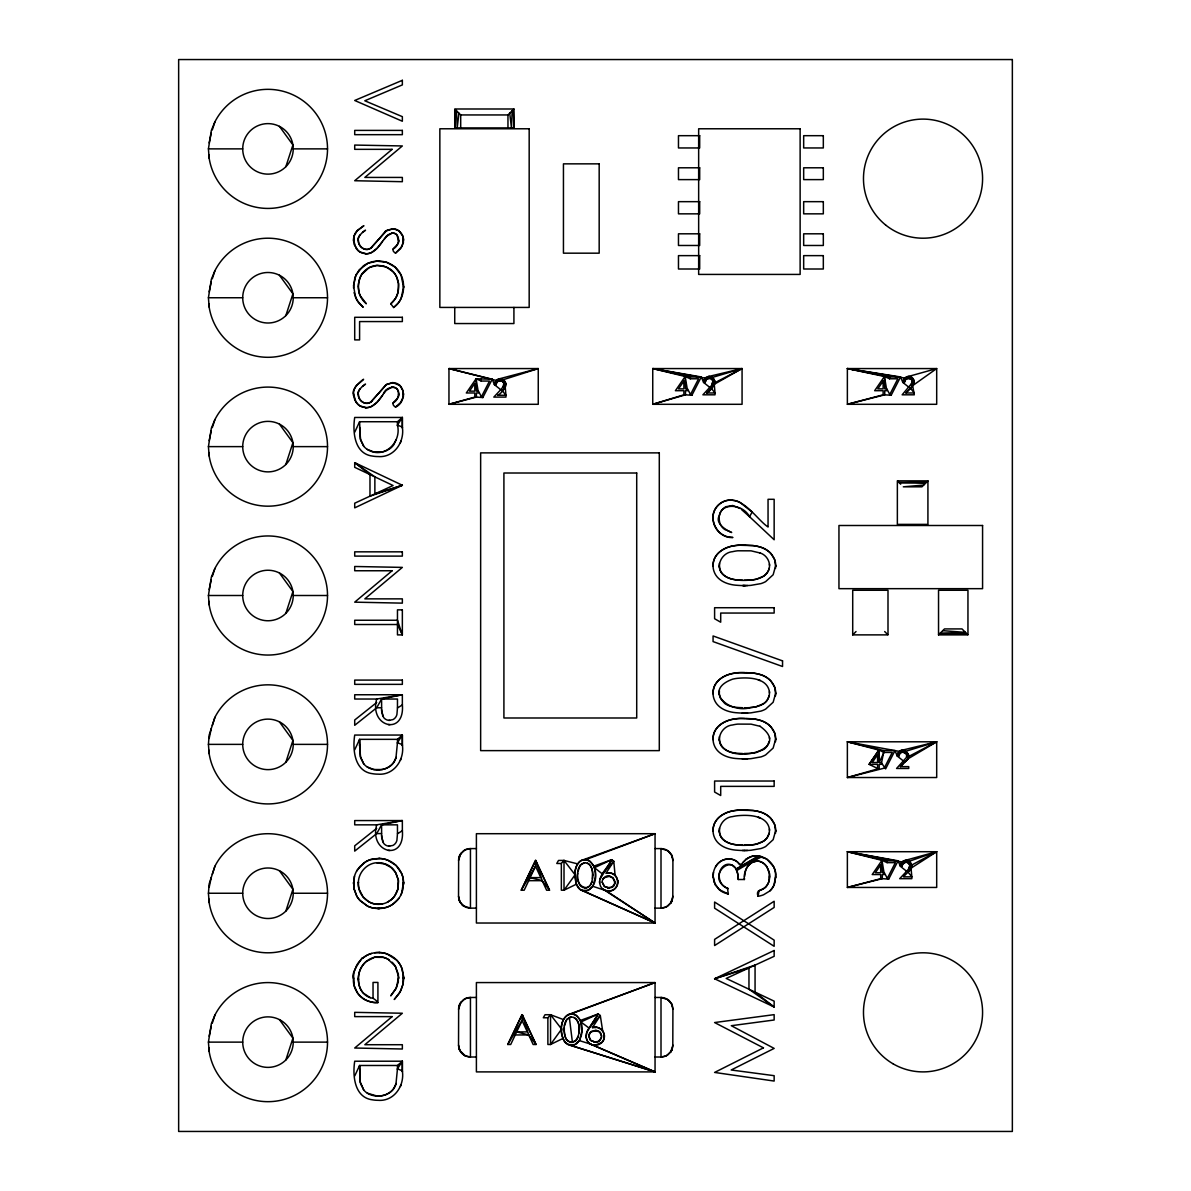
<?xml version="1.0" encoding="UTF-8"?>
<svg xmlns="http://www.w3.org/2000/svg" width="1191" height="1191" viewBox="0 0 1191 1191"><rect width="100%" height="100%" fill="white"/><g stroke="black" fill="none" stroke-linecap="round" stroke-linejoin="round"><path stroke-width="1.5" d="M402.35 417.46L402.35 427.911L402.35 417.46L354.71 417.46C352.491 431.857 354.293 454.069 372.798 456.123A30.966 30.966 0 0 0 377.934 456.555C394.087 457.969 404.761 441.965 402.35 427.078L397.466 425.083L397.466 421.733L402.35 417.46L397.466 425.083C401.829 442.412 383.949 459.681 367.572 449.588A15.796 15.796 0 0 1 363.612 446.104L360.59 440.045L359.593 427.212M402.35 735.055L402.35 745.521L402.35 735.055L354.71 735.055C352.491 749.467 354.293 771.664 372.798 773.733A30.966 30.966 0 0 0 377.934 774.15C394.087 775.579 404.761 759.56 402.35 744.688L397.466 742.693L397.466 739.343L402.35 735.055L397.466 742.693L395.963 757.804M402.35 1061.211L402.35 1071.662L402.35 1061.211L354.71 1061.211C352.491 1075.607 354.293 1097.819 372.798 1099.874A30.966 30.966 0 0 0 377.934 1100.305C394.087 1101.72 404.761 1085.716 402.35 1070.828L397.466 1068.833L397.466 1065.483L402.35 1061.211L397.466 1068.833L395.963 1083.959M403.555 979.225L403.555 976.903L403.57 978.481A29.715 29.715 0 0 1 402.945 984.228L401.203 989.632A28.271 28.271 0 0 1 398.672 994.157L394.221 999.517L400.072 991.909L402.796 984.927L403.496 975.861L401.561 967.583A25.294 25.294 0 0 0 399.193 963.221C393.938 955.376 383.949 951.311 374.674 952.77M561.616 1030.572L561.616 1028.667M575.089 876.293L575.089 874.388L576.28 884.243L580.062 889.439L655.05 923.025L655.05 833.7L476.4 833.7L476.4 923.025L655.05 923.025L605.891 890.615L592.939 886.357L588.116 890.436L581.55 890.273A8.933 8.933 0 0 1 577.68 886.982C573.928 879.092 573.094 866.81 580.627 860.87A8.501 8.501 0 0 1 585.034 859.679C599.415 861.287 599.341 889.885 584.692 890.972M742.038 863.535L746.176 859.187L751.223 856.612A17.508 17.508 0 0 1 757.089 855.867L766.647 858.905L773.48 866.542A20.932 20.932 0 0 1 775.579 874.313L775.147 881.504A18.103 18.103 0 0 1 773.167 886.7A17.791 17.791 0 0 1 769.714 891.032L763.55 894.783A29.031 29.031 0 0 1 758.116 896.302C754.796 888.62 764.637 890.719 766.915 885.538A13.429 13.429 0 0 0 769.044 880.908L769.416 873.688L766.885 866.72A14.396 14.396 0 0 0 763.059 862.969C752.295 856.255 742.827 869.356 744.375 879.509L738.271 879.509C737.676 846.578 702.169 877.484 728.341 888.665C718.471 886.03 715.91 871.723 723.979 865.708A7.637 7.637 0 0 1 732.167 865.172L735.041 867.792M354.055 292.658L356.958 300.281L363.195 307.293L358.58 302.693L355.633 297.661L353.504 285.646L355.975 274.749L363.166 266.069A23.835 23.835 0 0 1 369.061 262.809C380.45 258.283 394.787 262.749 400.489 273.87A24.192 24.192 0 0 1 403.005 280.838C405.014 290.53 401.918 301.651 393.611 307.516L390.752 303.779L395.218 298.837A21.378 21.378 0 0 0 398.047 292.152L398.509 283.622L396.469 276.684A21.274 21.274 0 0 0 393.477 272.099L386.375 266.903L376.907 265.429L369.27 267.513L361.885 274.258A20.5 20.5 0 0 0 359.325 279.781A24.505 24.505 0 0 0 358.372 286.763C358.119 285.125 359.637 274.868 363.776 271.831A20.128 20.128 0 0 1 368.421 267.99L371.964 266.382A20.173 20.173 0 0 1 377.949 265.399L383.562 265.98L390.097 269.002A18.818 18.818 0 0 1 393.908 272.62C401.575 281.597 399.551 297.199 390.752 303.779M353.519 977.766C351.851 991.567 364.282 1003.671 377.919 1002.584L377.919 982.426L373.036 982.426L373.036 998.296C385.393 1006.008 365.503 1001.601 362.272 997.954A21.215 21.215 0 0 1 357.523 993.1L354.263 985.835L353.593 976.188A29.313 29.313 0 0 1 354.456 971.007L356.496 965.722A23.835 23.835 0 0 1 359.667 961.107C369.567 949.644 349.291 971.886 353.489 978.57M397.466 425.902L397.466 425.083M397.466 743.512L397.466 742.693M397.466 1069.652L397.466 1068.833M388.832 720.361L392.896 719.632A7.682 7.682 0 0 0 396.916 714.451L397.466 707.96L402.35 704.923L402.35 694.755L354.71 694.755L354.71 699.028L376.698 699.028L402.35 694.755L381.582 699.028L376.698 707.782L354.71 725.289L354.71 720.004L376.698 702.496M388.832 846.176L392.896 845.446A7.682 7.682 0 0 0 396.916 840.265L397.466 833.774L402.35 830.737L402.35 820.569L354.71 820.569L354.71 824.842L376.698 824.842L402.35 820.569L381.582 824.842L376.698 833.611L354.71 851.103L354.71 845.818L376.698 828.311M713.126 516.581C712.471 523.608 716.014 530.739 722.044 534.402A19.86 19.86 0 0 0 727.329 536.694L732.927 537.483C717.414 538.928 705.95 516.924 718.024 505.356A18.952 18.952 0 0 1 722.193 502.215C741.398 492.717 755.392 518.353 768.046 527.018L768.046 499.297L774.15 499.297L774.15 539.761L749.511 516.671C742.008 501.962 714.704 502.111 719.766 522.641A12.848 12.848 0 0 0 722.133 527.107A12.52 12.52 0 0 0 724.783 529.504C745.67 537.766 711.548 527.628 719.468 515.405A12.357 12.357 0 0 1 722.118 509.867A13.041 13.041 0 0 1 725.87 506.726L732.703 505.49L740.162 508.512M402.35 704.521C405.163 736.366 368.838 727.239 376.698 699.028M402.35 830.335C405.163 862.18 368.838 853.069 376.698 824.842M392.047 962.179A20.277 20.277 0 0 1 395.263 966.139L398.36 974.208L398.3 981.935L395.844 988.917L390.752 995.855L396.395 987.756L398.657 976.933L395.442 966.437L387.998 959.217A19.637 19.637 0 0 0 383.487 957.385L374.51 957.266L366.113 961.569A20.366 20.366 0 0 0 362.406 965.737C354.456 976.471 358.253 996.257 373.036 998.296M389.621 720.406A7.533 7.533 0 0 1 383.562 717.414L381.641 711.176L381.582 699.028L397.466 699.028L397.466 707.96M389.621 846.22A7.533 7.533 0 0 1 383.562 843.228L381.641 836.99L381.582 824.842L397.466 824.842L397.466 833.774M398.791 898.386C394.013 905.041 385.869 908.956 377.696 908.495L386.003 907.497A23.448 23.448 0 0 0 392.524 904.431L398.032 899.369A24.043 24.043 0 0 0 401.531 893.652L403.555 882.069L402.871 889.558L401.025 894.754M745.313 810.044C731.736 808.927 712.56 814.718 713.081 831.288A16.57 16.57 0 0 0 714.019 836.305C717.265 845.878 727.969 849.764 737.244 850.225A74.512 74.512 0 0 0 742.246 850.478L744.405 850.493M573.928 1017.471C580.895 1021.818 580.077 1032.463 577.099 1039.088A6.67 6.67 0 0 1 573.124 1042.021L569.73 1041.872A6.997 6.997 0 0 1 566.082 1038.924C563.358 1032.135 562.137 1019.139 571.323 1017.025M587.401 863.192C594.398 866.348 592.731 878.437 591.704 882.278M719.215 519.38L719.245 516.998L719.2 518.8M769.535 877.454C770.711 871.782 765.054 859.5 755.719 861.272M353.519 241.207L353.548 238.825A13.711 13.711 0 0 1 356.362 231.575L363.895 225.68L357.494 230.28L354.084 235.997L354.129 244.497L358.059 250.512A12.357 12.357 0 0 0 362.377 253.117L366.069 253.772A11.955 11.955 0 0 0 371.562 252.537L377.175 248.234L383.294 240.403M353.548 395.472L353.548 392.732A13.711 13.711 0 0 1 356.362 385.497C375.567 370.312 350.094 386.733 353.489 394.087M403.526 884.496L403.02 877.916A23.924 23.924 0 0 0 401.546 873.345L396.007 865.395L387.685 860.155A24.43 24.43 0 0 0 382.921 858.83A26.53 26.53 0 0 0 379.601 858.458L373.364 858.89A22.614 22.614 0 0 0 368.227 860.498A23.537 23.537 0 0 0 363.568 863.252L357.24 870.07A23.046 23.046 0 0 0 354.352 876.68L353.831 887.965L356.943 896.421A25.294 25.294 0 0 0 360.337 900.813L367.766 906.217A23.448 23.448 0 0 0 372.917 907.944L379.408 908.495M595.47 1045.236L593.862 1045.192L597.212 1045.028A9.692 9.692 0 0 0 601.291 1043.003C608.795 1037.004 601.41 1024.394 592.448 1027.61L600.309 1015.566L598.254 1013.958L580.404 1020.434L576.489 1015.417A8.709 8.709 0 0 0 572.097 1013.973C558.117 1015.03 557.805 1040.458 569.506 1045.028L655.05 1071.9L655.05 982.575L476.4 982.575L476.4 1071.9L655.05 1071.9L590.528 1044.09L579.466 1040.636L574.643 1044.715L568.077 1044.552M605.891 890.615L610.685 890.749A9.692 9.692 0 0 0 614.764 888.739C622.298 882.68 614.824 870.189 605.921 873.331L613.782 861.301L611.727 859.679L593.877 866.155L589.962 861.153A8.709 8.709 0 0 0 585.57 859.694C577.665 859.247 574.598 868.269 575.089 874.804L564.013 890.213L561.348 890.213L561.348 863.49L564.013 860.438L577.546 863.862M775.639 877.871C778.051 862.582 759.024 849.451 746.266 859.113M398.672 978.54L398.687 977.632M604.328 1037.078L604.343 1035.53L603.807 1039.415L601.931 1042.408L595.053 1045.251M353.519 288.014L354.858 277.548L359.206 269.776L368.019 263.226L376.981 261.157L386.762 262.318L395.055 267.112L401.054 274.972L403.57 287.284L403.555 286.063M564.326 1027.699C564.147 1032.82 564.162 1039.892 569.953 1041.946M577.799 873.42C573.854 883.127 587.803 894.888 591.838 881.802L590.572 884.809A6.67 6.67 0 0 1 586.597 887.742L583.203 887.593A6.997 6.997 0 0 1 579.555 884.645C576.831 877.856 575.61 864.86 584.796 862.746M745.343 585.57L743.437 585.57L745.819 585.57A75.509 75.509 0 0 0 750.866 585.362L760.9 583.62A27.036 27.036 0 0 0 765.649 581.61L773.153 574.747L775.683 565.665M713.096 692.224L713.081 693.862A16.57 16.57 0 0 0 714.019 698.894C717.265 708.451 727.969 712.352 737.244 712.799A74.512 74.512 0 0 0 742.246 713.052L745.819 713.067A75.509 75.509 0 0 0 750.866 712.858L760.9 711.116A27.036 27.036 0 0 0 765.649 709.107L773.153 702.243L775.683 693.162M713.096 738.033L713.081 739.671A16.57 16.57 0 0 0 714.019 744.703C717.265 754.26 727.969 758.146 737.244 758.607A74.512 74.512 0 0 0 742.246 758.861L745.819 758.875A75.509 75.509 0 0 0 750.866 758.667L760.9 756.925A27.036 27.036 0 0 0 765.649 754.915L773.153 748.052L775.683 738.971M744.047 850.493L745.819 850.478A75.509 75.509 0 0 0 750.866 850.27L760.9 848.543A27.036 27.036 0 0 0 765.649 846.533L773.153 839.67L775.683 830.589M713.096 564.728L713.081 566.365A16.57 16.57 0 0 0 714.019 571.397C717.265 580.955 727.969 584.841 737.244 585.302A74.512 74.512 0 0 0 742.246 585.555L744.047 585.57M713.096 829.651L713.081 831.288C712.322 819.393 724.113 811.488 734.847 810.624A59.074 59.074 0 0 1 739.7 810.163L753.04 810.505A41.879 41.879 0 0 1 759.605 811.8C769.118 814.048 777.321 823.189 775.475 833.358M579.154 1028.935L578.99 1032.954M592.642 874.656L592.463 878.675M379.84 908.48L377.904 908.51A25.532 25.532 0 0 1 372.321 907.81A23.314 23.314 0 0 1 367.23 905.964L359.905 900.351A25.071 25.071 0 0 1 356.63 895.9L354.069 889.171L353.533 882.263M358.402 978.198L358.387 979.97L358.387 978.972A24.549 24.549 0 0 1 359.057 973.375L359.548 971.618A23.82 23.82 0 0 1 362.019 966.333C365.548 960.646 371.994 956.76 378.738 956.775L377.86 956.79M403.57 287.15L401.114 298.405A24.207 24.207 0 0 1 398.032 303.333L393.611 307.516M454.739 127.913L455.349 109.602L460.694 114.946L507.962 114.946L513.917 108.991L513.917 127.913L454.739 127.913L454.739 108.991L513.917 108.991M353.489 883.558L354.516 876.085M358.387 882.68L358.417 881.98C356.913 894.992 369.686 907.021 382.609 903.865M398.687 240.001C400.265 246.135 387.894 248.309 395.501 253.162L400.638 248.577L403.407 242.562L402.871 236.265L399 230.86L393.581 228.791L387.12 230.116L371.13 247.788L378.723 239.197L377.994 240.21M378.723 393.119L371.13 401.709L386.688 384.276L392.836 382.653L399.848 385.467L403.109 390.916L403.407 396.469L400.638 402.484L395.501 407.084C387.894 402.216 400.265 400.042 398.687 393.908M727.433 888.263L728.341 894.009L718.932 889.498L713.945 881.995L713.096 875.504M769.565 875.936C770.19 882.888 765.322 889.483 758.459 890.853M398.613 241.163L396.945 234.969A5.538 5.538 0 0 0 392.271 233.019L387.938 234.791L383.189 240.552M398.613 395.084C399.953 383.949 385.527 385.914 383.189 394.459M512.175 110.733L511.46 127.913L509.718 113.205M500.741 389.71L493.818 397.094L505.952 397.094L505.952 395.263L502.111 390.499C513.098 383.71 496.037 371.875 494.503 384.738L500.741 389.71L503.704 386.063L503.912 383.011M706.725 392.97L712.01 387.313L711.191 388.206L715.032 392.97L714.243 384.291L742.067 368.57L652.742 368.57L652.742 404.3L742.067 404.3L742.067 368.57L707.96 376.654L704.357 379.423L704.387 382.445L705.474 381.001A3.871 3.871 0 0 1 709.017 378.336A3.886 3.886 0 0 1 712.992 380.718L711.876 385.125L702.898 394.816L715.032 394.816L715.032 392.97L706.725 392.97C712.784 390.201 719.632 376.52 708.422 376.564M906.619 871.276L899.696 878.675L911.83 878.675L911.83 876.829L907.989 872.065C919.005 865.247 901.87 853.515 900.381 866.304L906.619 871.276L909.582 867.629L909.79 864.577M713.096 877.35L713.483 872.274M775.669 876.918L773.763 885.583A17.746 17.746 0 0 1 769.714 891.032M744.375 879.509L744.449 878.333M760.156 553.011L751.074 550.837L737.765 550.793A39.675 39.675 0 0 0 732.599 551.671C720.793 552.564 713.99 568.881 724.738 575.968A18.877 18.877 0 0 0 729.1 578.275L730.753 578.826A31.993 31.993 0 0 0 735.696 579.764A55.128 55.128 0 0 0 739.194 580.077L742.574 580.225M769.475 691.509L769.312 695.425L767.272 700.085A13.979 13.979 0 0 1 763.729 703.643L756.047 706.784A41.343 41.343 0 0 1 750.836 707.484C730.023 714.287 701.678 690.423 732.599 679.168A39.675 39.675 0 0 1 737.765 678.289C749.392 677.158 768.269 677.932 769.565 692.983M760.156 726.316L751.074 724.143L737.765 724.098A39.675 39.675 0 0 0 732.599 724.977C720.793 725.87 713.99 742.187 724.738 749.273A18.877 18.877 0 0 0 729.1 751.581L730.753 752.131A31.993 31.993 0 0 0 735.696 753.069A55.128 55.128 0 0 0 739.194 753.382L742.574 753.531M769.565 830.41C768.269 815.359 749.392 814.584 737.765 815.716A39.675 39.675 0 0 0 732.599 816.594C720.793 817.488 713.99 833.804 724.738 840.876A18.877 18.877 0 0 0 729.1 843.198L730.753 843.749A31.993 31.993 0 0 0 735.696 844.687A55.128 55.128 0 0 0 739.194 845L742.574 845.134M459.056 899.726L459.83 901.632L458.535 896.227L458.654 858.771L459.83 855.093L463.448 850.865A11.91 11.91 0 0 1 470.445 848.587L476.4 848.587M459.056 1048.601L459.83 1050.507L458.535 1045.102L458.654 1007.646L459.83 1003.968L463.448 999.74A11.91 11.91 0 0 1 470.445 997.462L476.4 997.462M672.394 856.999L671.62 855.093L672.915 860.498L672.796 897.954L671.62 901.632L668.002 905.86A11.91 11.91 0 0 1 661.005 908.138L655.05 908.138M672.394 1005.874L671.62 1003.968L672.915 1009.373L672.796 1046.829L671.62 1050.507L668.002 1054.735A11.91 11.91 0 0 1 661.005 1057.013L655.05 1057.013M208.425 148.875L211.343 130.474L214.916 121.839A59.55 59.55 0 0 1 310.077 106.773A59.55 59.55 0 0 1 295.011 201.934A59.55 59.55 0 0 1 209.154 158.195L208.425 148.875L242.711 148.875M208.425 297.75L211.343 279.349L214.916 270.714A59.55 59.55 0 0 1 310.077 255.648A59.55 59.55 0 0 1 295.011 350.809A59.55 59.55 0 0 1 209.154 307.07L208.425 297.75L242.711 297.75M208.425 446.625L211.343 428.224L214.916 419.589A59.55 59.55 0 0 1 310.077 404.523A59.55 59.55 0 0 1 295.011 499.684A59.55 59.55 0 0 1 209.154 455.945L208.425 446.625L242.711 446.625M208.425 595.5L211.343 577.099L214.916 568.464A59.55 59.55 0 0 1 310.077 553.398A59.55 59.55 0 0 1 295.011 648.559A59.55 59.55 0 0 1 209.154 604.82L208.425 595.5L242.711 595.5M208.425 744.375L209.154 735.055L214.916 717.339A59.55 59.55 0 0 1 310.077 702.273A59.55 59.55 0 0 1 295.011 797.434A59.55 59.55 0 0 1 209.154 753.695L208.425 744.375L242.711 744.375M208.425 893.25L209.154 883.93L214.916 866.214A59.55 59.55 0 0 1 310.077 851.148A59.55 59.55 0 0 1 295.011 946.309A59.55 59.55 0 0 1 209.154 902.57L208.425 893.25L242.711 893.25M208.425 1042.125L211.343 1023.724L214.916 1015.089A59.55 59.55 0 0 1 310.077 1000.023A59.55 59.55 0 0 1 295.011 1095.184A59.55 59.55 0 0 1 209.154 1051.445L208.425 1042.125L242.711 1042.125M458.535 860.498L460.813 853.5L459.756 855.242M458.535 1009.373L460.813 1002.375L459.756 1004.117M672.915 896.227L670.637 903.225L671.694 901.483M672.915 1045.102L670.637 1052.1L671.694 1050.358M713.096 875.698L713.275 873.39A19.116 19.116 0 0 1 716.059 866.006C720.719 857.922 733.403 856.284 739.313 863.847L741.502 864.428L740.802 865.842L737.318 861.897A13.205 13.205 0 0 0 730.872 859.053L725.155 859.321A15.543 15.543 0 0 0 716.684 865.098L715.478 866.974M496.096 384.738L496.394 383.279A3.871 3.871 0 0 1 503.659 383.026M588.875 1034.83L590.066 1039.922L595.426 1042.199L590.736 1040.577L588.711 1036.453L590.453 1032.106L596.319 1030.483L591.391 1031.346L589.203 1033.877M705.191 382.445L705.474 381.001M904.445 382.445L904.743 381.001A3.871 3.871 0 0 1 908.271 378.336L911.547 379.587L912.425 382.519L902.153 394.816L914.301 394.816L912.648 385.646L913.497 384.291A5.687 5.687 0 0 0 913.691 379.795L911.77 377.383L907.691 376.564M901.989 866.304L902.272 864.86A3.871 3.871 0 0 1 909.537 864.592M883.99 750.598L881.236 764.339L879.181 764.339L879.181 768.463L847.367 777.529L884.213 768.165L892.267 752.429L883.99 752.429L879.181 750.136L847.367 741.799L936.692 741.799L936.692 777.529L847.367 777.529L847.367 741.799L883.99 750.598L894.977 750.598L897.27 756.091L898.892 755.972L899.16 754.647A3.871 3.871 0 0 1 902.704 751.983L906.649 754.29L906.47 757.431L896.585 768.463L908.733 768.463L908.733 766.632L900.411 766.632L905.711 760.96L900.411 766.632M775.475 568.435C777.321 558.266 769.118 549.125 759.605 546.877A41.879 41.879 0 0 0 753.04 545.597L739.7 545.24A59.074 59.074 0 0 0 734.847 545.701C724.113 546.565 712.322 554.47 713.081 566.365C712.56 549.81 731.736 544.019 745.313 545.121M775.475 695.931C777.321 685.763 769.118 676.622 759.605 674.374A41.879 41.879 0 0 0 753.04 673.094L739.7 672.736A59.074 59.074 0 0 0 734.847 673.198C724.113 674.061 712.322 681.967 713.081 693.862C712.56 677.307 731.736 671.516 745.313 672.617M775.475 741.74C777.321 731.572 769.118 722.431 759.605 720.183A41.879 41.879 0 0 0 753.04 718.902L739.7 718.545A59.074 59.074 0 0 0 734.847 719.007C724.113 719.87 712.322 727.775 713.081 739.671C712.56 723.116 731.736 717.324 745.313 718.426M719.394 563.298C717.89 579.987 738.807 581.416 750.836 579.987A41.343 41.343 0 0 0 756.047 579.288L763.729 576.146A13.979 13.979 0 0 0 767.272 572.588C772.542 565.636 767.987 555.244 759.962 552.937M719.394 690.795L719.29 694.457M719.394 736.604C717.295 768.299 796.69 752.206 759.962 726.242M719.394 828.221C717.89 844.91 738.807 846.339 750.836 844.91A41.343 41.343 0 0 0 756.047 844.211L763.729 841.069A13.979 13.979 0 0 0 767.272 837.511L769.312 832.851L769.475 828.921M358.387 240.582C355.484 235.461 372.128 225.858 362.481 232.349M358.387 394.504C355.484 389.368 372.128 379.765 362.481 386.271M458.952 113.205L457.195 127.913L456.481 110.733M502.796 387.417L503.987 383.264C502.736 379.244 496.275 380.182 496.141 384.38L494.503 384.738L495.277 381.715L498.88 378.946L538.258 368.57L538.258 404.3L448.962 404.3L448.962 368.57L538.258 368.57L503.421 379.661M744.583 876.516L745.551 870.755A14.277 14.277 0 0 1 747.799 866.021L751.759 862.552L756.553 861.212M577.918 871.723L580.24 865.068L584.394 862.79M564.43 1025.987L566.767 1019.347L570.921 1017.069M602.676 879.613C610.328 867.346 622.67 889.067 607.38 887.816L612.144 887.027L615.047 883.201M596.155 1030.453C603.986 1030.974 602.706 1043.018 595.038 1042.199M499.297 378.857C510.597 378.664 503.823 392.658 497.644 395.263L505.952 395.263L505.163 386.584M581.402 890.213L655.05 923.025L604.254 889.945A8.516 8.516 0 0 1 600.562 886.223C596.274 876.085 608.482 867.837 611.727 859.679L594.413 867.703L595.217 872.363A43.263 43.263 0 0 1 595.277 877.038L592.939 886.357M709.821 387.417L703.583 382.445C704.521 370.282 721.85 380.301 711.816 387.522M898.074 756.091L897.433 754.707C900.515 744.047 914.718 755.005 905.517 761.183M901.185 866.304L900.545 864.904C901.319 860.23 908.242 858.651 910.758 862.76C913.973 868.567 906.381 873.003 903.522 876.829L911.83 876.829L911.041 868.15L936.692 851.714L936.692 887.444L847.367 887.444L847.367 851.714L936.692 851.714L911.577 865.128M758.116 896.302L758.98 890.689M898.892 755.972L900.098 753.129L903.016 751.968M769.312 567.928C766.721 578.856 753.784 580.523 744.375 580.225M769.312 695.425C766.721 706.352 753.784 708.02 744.375 707.722M769.312 832.851C766.721 843.779 753.784 845.446 744.375 845.148M599.773 879.687L611.727 859.679M769.312 741.234L767.272 745.894A13.979 13.979 0 0 1 763.729 749.452L756.047 752.593A41.343 41.343 0 0 1 750.836 753.293L744.077 753.531M211.254 133.109L209.154 142.95M212.296 129.893L214.916 121.839M211.254 281.984L209.154 291.825M212.296 278.768L214.916 270.714M285.84 166.74L292.926 144.93L279.438 126.365M211.254 430.859L209.154 440.7M212.296 427.643L214.916 419.589M285.84 315.615L292.926 293.805L279.438 275.24M211.254 579.734L209.154 589.575M212.296 576.518L214.916 568.464M285.84 464.49L292.926 442.68L279.438 424.115M211.254 728.609L209.154 738.45M212.296 725.393L214.916 717.339M285.84 613.365L292.926 591.555L279.438 572.99M211.254 877.484L209.154 887.325M212.296 874.268L214.916 866.214M285.84 762.24L292.926 740.43L279.438 721.865M211.254 1026.359L209.154 1036.2M212.296 1023.143L214.916 1015.089M285.84 911.115L292.926 889.305L279.438 870.74M285.84 1059.99L292.926 1038.18L279.438 1019.615M578.231 1036.557L577.799 1037.718M400.429 442.754L401.039 440.923M400.429 760.349L401.039 758.533M400.429 1086.505L401.039 1084.673M396.127 439.732L393.789 444.705A16.436 16.436 0 0 1 390.127 448.545L387.001 450.406A19.607 19.607 0 0 1 381.983 451.955L373.736 451.91L367.29 449.409M578.364 1036.081L575.61 1040.755L571.412 1042.185M601.574 1037.48L598.656 1041.306L594.071 1042.125M459.116 856.82L459.83 855.093M459.116 1005.695L459.83 1003.968M671.62 901.632L672.334 899.905M671.62 1050.507L672.334 1048.78M354.71 432.229L359.593 421.733L397.466 421.733M354.71 749.824L359.593 739.343L397.466 739.343M354.71 1075.979L359.593 1065.483L397.466 1065.483M528.7 880.67L524.174 890.213L521.256 890.213L535.384 860.438L549.513 890.213L546.609 890.213L542.203 880.67L535.771 860.438L521.256 890.213L535.548 866.244L535.771 860.438L549.513 890.213L542.203 880.67L530.159 877.618L528.7 880.67L542.203 880.67M515.227 1034.949L510.701 1044.492L507.783 1044.492L521.911 1014.717L536.039 1044.492L533.136 1044.492L528.73 1034.949L522.298 1014.717L507.783 1044.492L522.075 1020.523L522.298 1014.717L536.039 1044.492L528.73 1034.949L516.686 1031.897L515.227 1034.949L528.73 1034.949M883.99 752.429L879.181 762.508L881.236 762.508L885.598 768.924L894.977 750.598M711.876 385.125L713.067 380.971L710.997 378.664L709.017 378.336M908.688 868.983L909.864 864.83L907.795 862.522L905.815 862.195M482.817 397.556L481.432 396.797L489.501 381.06L481.209 381.06L476.072 378.783L466.321 392.97L474.807 392.97L474.807 397.094L448.962 404.3L476.4 397.094L482.817 397.556L492.211 379.229L448.962 368.57L496.23 380.45M705.31 378.157L652.742 368.57L690.304 376.952L701.291 376.952L691.897 395.263L690.512 394.504L698.581 378.783L690.304 378.783L685.167 376.49L652.742 368.57L701.291 376.952L703.583 382.445L705.221 382.088L706.546 379.334L709.434 378.321M908.688 378.321L905.815 379.334L904.49 382.088L902.852 382.445L903.627 379.423L905.815 377.205L936.692 368.57L912.648 385.646L910.46 388.206L914.301 392.97L905.979 392.97C908.882 389.04 916.653 384.529 913.08 378.678A5.062 5.062 0 0 0 909.105 376.505L904.684 378.053L847.367 368.57L900.56 376.952L891.166 395.263L889.781 394.504L897.85 378.783L889.558 378.783L884.422 376.49L847.367 368.57L847.367 404.3L936.692 404.3L936.692 368.57L847.367 368.57L889.558 376.952L900.56 376.952L902.852 382.445L909.09 387.417M902.108 862.016L847.367 851.714L887.101 860.81L898.088 860.81L888.694 879.122L887.31 878.362L895.379 862.641L887.101 862.641L881.965 860.349L847.367 851.714L898.088 860.81L900.381 866.304L902.019 865.946L903.344 863.192L906.232 862.18M579.466 1040.636L581.803 1031.302L580.404 1020.434M360.129 234.91C354.069 242.011 363.91 254.353 371.532 247.475M360.129 388.817C354.01 395.918 364.029 408.29 371.532 401.382M569.506 1045.028L655.05 1071.9L590.528 1044.09C584.647 1040.815 585.243 1032.716 589.039 1028.056L580.94 1021.982L598.254 1013.958L586.776 1032.374L586.091 1037.093L587.089 1040.502A8.516 8.516 0 0 0 589.307 1043.256A8.962 8.962 0 0 0 594.458 1045.236L595.991 1045.207M356.615 871.112L359.876 866.631L365.577 861.882A23.835 23.835 0 0 1 370.446 859.634L379.601 858.458M589.039 1028.056L598.254 1013.958M904.877 761.868C915.79 755.109 898.952 743.229 897.27 756.091L903.522 761.064M911.145 385.125L912.246 380.718A3.886 3.886 0 0 0 908.271 378.336M683.887 394.816L685.495 394.816L685.495 390.693L687.549 390.693L685.167 376.49L675.416 390.693L683.887 390.693L683.887 394.816L652.742 404.3L685.495 394.816L691.897 395.263M883.141 394.816L884.749 394.816L884.749 390.693L886.819 390.693L884.422 376.49L874.67 390.693L883.141 390.693L883.141 394.816L847.367 404.3L884.749 394.816L891.166 395.263M878.854 750.136L869.102 764.339L877.573 768.463L877.573 764.339L869.102 764.339L878.854 750.136L879.181 762.508L879.181 750.136M880.685 878.675L882.293 878.675L882.293 874.551L884.347 874.551L881.965 860.349L872.214 874.551L880.685 874.551L880.685 878.675L847.367 887.444L882.293 878.675L888.694 879.122M383.294 394.325L377.175 402.156L371.562 406.444A11.955 11.955 0 0 1 366.069 407.679L362.377 407.039A12.357 12.357 0 0 1 358.059 404.434L354.844 400.221L353.519 395.129M378.038 394.057L385.839 384.842L392.836 382.653M378.038 240.135L385.482 231.188M382.103 242.071C378.157 247.624 372.991 254.219 365.429 253.743M382.103 395.978C378.157 401.531 372.991 408.126 365.429 407.65M384.217 239.108L386.286 236.399M384.217 393.015L386.286 390.306M904.684 378.053L903.016 381.046L903.641 382.445M742.633 862.686L746.772 858.756M460.753 853.575L465.19 849.808L470.445 848.587L470.445 908.138L476.4 908.138M460.753 1002.45L465.19 998.683L470.445 997.462L470.445 1057.013L476.4 1057.013M670.697 903.15L666.26 906.917L661.005 908.138L661.005 848.587L655.05 848.587M670.697 1052.025L666.26 1055.792L661.005 1057.013L661.005 997.462L655.05 997.462M562.807 1038.522L550.54 1044.492L547.875 1044.492L547.875 1017.769L550.54 1014.717L563.283 1019.526M502.736 389.814L502.111 390.499M908.614 871.38L907.989 872.065M911.085 387.522L905.979 392.97M602.84 873.271L613.782 861.301L615.107 875.43M589.366 1027.55L600.309 1015.566L602.661 1030.855M386.226 236.458L392.271 233.019M386.226 390.38L392.271 386.926M927.923 480.866L927.923 524.382L897.359 524.382L897.359 480.866L927.923 480.866L921.968 486.821L903.314 486.821L923.71 485.065M852.711 634.877L852.711 590.26L887.995 590.26L887.995 634.877L852.711 634.877L856.031 631.543M938.538 634.877L938.538 590.26L967.955 590.26L967.955 634.877L938.538 634.877L944.493 628.922L962 628.922L967.688 634.609M392.881 249.068C399.982 246.135 401.188 232.647 391.705 233.064M392.881 402.975C399.923 400.012 401.263 386.643 391.705 386.986M362.496 958.338L365.637 956.06A23.582 23.582 0 0 1 371.503 953.455M395.501 253.162L402.156 246.314L403.511 239.287M395.501 407.084C406.965 402.275 405.818 382.132 391.973 382.653M372.158 246.954C367.081 252.7 357.851 247.579 358.387 240.478M372.158 400.861C367.111 406.548 357.836 401.501 358.387 394.4M385.408 231.233L392.956 228.746L391.973 228.746M907.006 759.411L936.692 741.799L902.123 750.211M758.325 855.942L735.919 869.192A20.351 20.351 0 0 1 737.914 875.206L738.271 879.509M736.604 870.636L760.781 856.359M759.56 856.106L735.919 869.192L761.987 856.701M387.254 902.316L391.363 899.607A19.369 19.369 0 0 0 394.683 895.915L395.606 894.471A22.584 22.584 0 0 0 397.72 889.751L398.36 879.702L395.248 871.886A20.083 20.083 0 0 0 392.062 868.031L383.413 863.311A20.5 20.5 0 0 0 378.336 862.716C367.096 862.329 357.628 873.077 358.387 884.094A21.304 21.304 0 0 0 359.131 889.201L363.091 897.031L368.882 901.855A19.145 19.145 0 0 0 374.48 903.865L379.244 904.237M714.719 382.817L742.067 368.57L712.501 377.383M576.28 884.243L564.013 890.213L564.013 860.438L558.505 860.438L556.763 863.49L561.348 863.49M585.57 859.694L655.05 833.7L582.503 860.051M569.03 1014.33L655.05 982.575L570.876 1013.973M909.314 861.242L936.692 851.714L904.758 860.512M906.306 751.104L936.692 741.799L908.376 756.642L908.331 754.082L908.495 755.541M608.943 890.957L609.777 890.898L608.139 890.972C619.93 892.312 621.047 872.571 609.003 873.033M592.448 1027.61L596.14 1027.342L594.517 1027.357C599.49 1026.687 604.418 1030.84 604.358 1035.917M609.792 876.204L603.926 877.827A5.747 5.747 0 0 0 602.184 882.174L604.7 886.7L609.182 887.905M583.664 862.909C590.528 861.599 593.073 869.921 592.642 875.325M570.191 1017.188C577.054 1015.863 579.6 1024.2 579.168 1029.605M498.88 378.946L500.473 378.783M707.96 376.654L709.553 376.49M907.229 376.654L908.822 376.49M359.593 744.807L360.59 757.64L363.612 763.699A15.796 15.796 0 0 0 367.572 767.198C377.398 773.123 393.03 769.222 396.127 757.327L393.789 762.3A16.436 16.436 0 0 1 390.127 766.141L387.001 768.016A19.607 19.607 0 0 1 381.983 769.55L373.736 769.52L367.29 767.004M585.868 887.876L584.885 887.92M609.226 873.048L607.499 873.107L609.464 873.048M378.559 904.237L382.281 903.924A18.52 18.52 0 0 0 387.834 902.004L391.11 899.815A19.681 19.681 0 0 0 394.876 895.632L398.002 888.769L398.553 881.027L395.963 873.063L390.559 866.75A20.768 20.768 0 0 0 386.256 864.249L376.788 862.775M727.076 858.979L729.964 858.964M940.28 633.136L965.469 632.376L942.751 630.664M731.08 500.071C720.778 499.52 711.756 509.316 713.126 519.544M926.806 481.968L899.101 482.608L925.422 483.352M939.148 634.267L966.854 633.761M607.633 890.942L609.777 890.898M609.464 890.928L607.931 890.957A8.962 8.962 0 0 1 602.78 888.977M377.413 769.862L379.185 769.848M376.698 707.782L381.522 707.752M376.698 833.611L381.522 833.566M379.051 1096.003L376.877 1096.003L381.983 1095.705A19.607 19.607 0 0 0 387.001 1094.172L390.127 1092.296A16.436 16.436 0 0 0 393.789 1088.455L396.127 1083.482C393.03 1095.363 377.398 1099.278 367.572 1093.338A15.796 15.796 0 0 1 363.612 1089.854L360.278 1082.306L359.593 1065.483L360.322 1082.619L363.821 1090.107M608.899 887.92L604.209 886.298L602.199 882.174M293.239 148.875L292.926 144.93A25.264 25.264 0 0 0 253.132 128.434A25.264 25.264 0 0 0 256.512 171.385A25.264 25.264 0 0 0 293.239 148.875L327.525 148.875M293.239 297.75L292.926 293.805A25.264 25.264 0 0 0 253.132 277.309A25.264 25.264 0 0 0 256.512 320.26A25.264 25.264 0 0 0 293.239 297.75L327.525 297.75M481.432 396.797L478.469 391.139L476.4 391.139L476.072 378.783L492.211 379.229L494.503 384.738M474.807 397.094L476.4 397.094L476.4 392.97L478.469 392.97L476.072 378.783M293.239 446.625L292.926 442.68A25.264 25.264 0 0 0 253.132 426.184A25.264 25.264 0 0 0 256.512 469.135A25.264 25.264 0 0 0 293.239 446.625L327.525 446.625M293.239 595.5L292.926 591.555A25.264 25.264 0 0 0 253.132 575.059A25.264 25.264 0 0 0 256.512 618.01A25.264 25.264 0 0 0 293.239 595.5L327.525 595.5M293.239 744.375L292.926 740.43A25.264 25.264 0 0 0 253.132 723.934A25.264 25.264 0 0 0 256.512 766.885A25.264 25.264 0 0 0 293.239 744.375L327.525 744.375M293.239 893.25L292.926 889.305A25.264 25.264 0 0 0 253.132 872.809A25.264 25.264 0 0 0 256.512 915.76A25.264 25.264 0 0 0 293.239 893.25L327.525 893.25M550.54 1014.717L550.54 1044.492L561.616 1029.084L550.54 1014.717L545.031 1014.717L543.29 1017.769L547.875 1017.769M293.239 1042.125L292.926 1038.18A25.264 25.264 0 0 0 253.132 1021.684A25.264 25.264 0 0 0 256.512 1064.635A25.264 25.264 0 0 0 293.239 1042.125L327.525 1042.125M379.81 952.517L375.761 952.636A23.909 23.909 0 0 0 368.495 954.557A24.371 24.371 0 0 0 362.927 957.981M744.405 545.106L752.757 545.552A42.4 42.4 0 0 1 759.143 546.743L760.975 547.309A29.701 29.701 0 0 1 765.739 549.453L767.123 550.302A20.024 20.024 0 0 1 770.905 553.487L774.612 559.517L775.669 566.365M377.145 452.252L377.934 452.267M377.145 769.862L377.934 769.877M584.573 890.972L582.995 890.749M378.812 261.097L379.453 261.127M365.95 407.679L359.861 405.818A14.694 14.694 0 0 1 356.02 402.186L353.489 393.804M746.102 672.632L752.757 673.049A42.4 42.4 0 0 1 759.143 674.255L760.975 674.806A29.701 29.701 0 0 1 765.739 676.964L767.123 677.798A20.024 20.024 0 0 1 770.905 680.999L774.612 687.013L775.669 693.862M746.102 718.441L752.757 718.858A42.4 42.4 0 0 1 759.143 720.049L760.975 720.615A29.701 29.701 0 0 1 765.739 722.758L767.123 723.607A20.024 20.024 0 0 1 770.905 726.793L774.612 732.822L775.669 739.671M746.102 810.059L752.757 810.476A42.4 42.4 0 0 1 759.143 811.667L760.975 812.232A29.701 29.701 0 0 1 765.739 814.376L767.123 815.225A20.024 20.024 0 0 1 770.905 818.411L774.612 824.44L775.669 831.288M378.336 862.716L379.735 862.746L378.812 862.716M377.011 1002.554L377.919 1002.584M742.574 707.722L739.194 707.573A55.128 55.128 0 0 1 735.696 707.26A31.993 31.993 0 0 1 730.753 706.323L729.1 705.772A18.877 18.877 0 0 1 724.738 703.464L720.525 698.492L719.2 693.475M376.877 1096.003L367.29 1093.159M378.41 956.775L382.564 957.162A19.384 19.384 0 0 1 387.7 959.053L389.442 960.08M388.192 724.604L389.904 724.679M388.192 850.434L389.904 850.493M731.602 500.101L730.783 500.071L735.651 500.682A18.758 18.758 0 0 1 740.207 502.542L752.146 512.115L749.511 516.671L748.916 516.105M756.464 855.838L757.089 855.867M378.753 858.443L382.103 858.696A24.52 24.52 0 0 1 386.911 859.872C396.886 863.147 404.047 873.301 403.555 883.841M378.976 952.502L382.281 952.755A23.448 23.448 0 0 1 387.03 953.931L396.633 960.08A24.564 24.564 0 0 1 399.64 963.906L400.489 965.335A24.148 24.148 0 0 1 402.409 969.95L403.57 978.481M366.069 253.772L359.861 251.911A14.694 14.694 0 0 1 356.02 248.264L353.489 239.897M392.836 228.746C399.119 228.732 403.972 234.821 403.555 240.895M608.452 876.1L613.082 877.722L615.166 881.876M594.964 1030.364L599.594 1032.002L601.693 1036.14M847.367 741.799L899.428 751.417M728.341 894.009L725.304 893.131A20.991 20.991 0 0 1 720.808 890.928L715.3 885.062L713.067 876.293M759.962 680.448L758.265 679.853L760.156 680.508M759.962 817.86L758.265 817.264L760.156 817.934M370.312 997.686L363.24 993.056A18.728 18.728 0 0 1 360.486 988.992A19.741 19.741 0 0 1 358.848 984.257L358.387 978.972M602.393 873.956L594.413 867.703L593.877 866.155M741.561 509.584L749.288 516.462M671.694 855.242L667.928 850.806L661.005 848.587A11.91 11.91 0 0 1 672.915 860.498M671.694 1004.117L667.928 999.681L661.005 997.462A11.91 11.91 0 0 1 672.915 1009.373M459.756 901.483L463.522 905.919L470.445 908.138A11.91 11.91 0 0 1 458.535 896.227M668.002 850.865L669.431 852.071M668.002 999.74L669.431 1000.946M462.019 904.654L463.448 905.86M459.756 1050.358L465.041 1055.717M897.627 481.119L900.694 484.186M884.675 631.543L887.742 634.609M460.753 1052.025L465.19 1055.792L470.445 1057.013A11.91 11.91 0 0 1 458.535 1045.102M564.013 860.438L575.089 874.804M363.821 446.357L360.322 438.854L359.593 421.733M363.821 763.952L360.322 756.464L359.593 739.343L359.608 745.983M889.781 394.504L886.819 388.861L884.749 388.861L884.422 376.49M690.512 394.504L687.549 388.861L685.495 388.861L685.167 376.49M887.31 878.362L884.347 872.72L882.293 872.72L881.965 860.349M494.667 383.338L495.307 384.738M382.773 716.119L381.552 709.538M382.773 841.933L381.552 835.367M360.59 1083.795L360.813 1084.569M714.63 380.391L714.808 381.894M906.887 755.883L906.679 754.379A3.886 3.886 0 0 0 902.704 751.983M569.358 1017.471L572.395 1042.155M911.606 865.753L911.428 864.249L911.517 866.676M505.55 382.683L505.713 384.187M719.215 566.142L719.29 566.961M719.215 739.447L719.29 740.266M719.215 831.065L719.29 831.884M617.831 881.563L617.772 880.655L617.801 882.799M358.387 287.388L358.997 292.212A20.53 20.53 0 0 0 361.796 298.688A22.019 22.019 0 0 0 364.908 302.469L366.322 303.779L360.114 295.576A21.23 21.23 0 0 1 358.446 288.639L358.372 286.763M769.475 564.013L769.565 565.487M769.475 737.318L769.565 738.792M513.306 109.602L513.917 127.913M505.55 382.713L505.639 385.11M599.549 881.221L599.594 883.112M403.511 393.194L403.555 394.95M713.096 517.4L713.111 519.38M403.555 976.903L403.57 978.615M889.558 376.952L889.558 378.783M887.101 860.81L887.101 862.641M690.304 376.952L690.304 378.783M513.917 307.427L513.917 323.55L454.739 323.55L454.739 307.427M507.962 114.946L507.962 127.913M481.209 379.229L481.209 381.06M460.694 114.946L460.694 127.913M209.154 154.8L209.154 158.195M209.154 303.675L209.154 307.07M209.154 452.55L209.154 455.945M209.154 601.425L209.154 604.82M209.154 750.3L209.154 753.695M209.154 899.175L209.154 902.57M209.154 1048.05L209.154 1051.445M747.576 585.525A118.415 118.415 0 0 1 742.246 585.555M747.576 713.022A118.415 118.415 0 0 1 742.246 713.052M747.576 758.831A118.415 118.415 0 0 1 742.246 758.861M747.576 850.448A118.415 118.415 0 0 1 742.246 850.478M571.218 1045.251A8.828 8.828 0 0 0 576.355 1043.867C584.841 1036.765 584.647 1015.685 571.561 1013.958A8.501 8.501 0 0 0 567.154 1015.149C559.621 1021.089 560.455 1033.371 564.206 1041.262A8.828 8.828 0 0 0 568.047 1044.507M535.548 866.244L530.159 877.618L540.788 877.618L535.548 866.244M522.075 1020.523L516.686 1031.897L527.315 1031.897L522.075 1020.523M474.807 383.383L469.477 391.139L474.807 391.139L474.807 383.383M683.887 381.09L678.557 388.861L683.887 388.861L683.887 381.09M883.141 381.09L877.827 388.861L883.141 388.861L883.141 381.09M877.573 754.752L872.259 762.508L877.573 762.508L877.573 754.752M880.685 864.949L875.355 872.72L880.685 872.72L880.685 864.949M392.122 149.337L354.71 180.734L402.35 181.702L402.35 177.429L364.848 177.429L402.35 145.957L354.71 145.064L354.71 149.337L392.122 149.337M392.122 570.757L354.71 602.155L402.35 603.137L402.35 598.865L364.848 598.865L402.35 567.392L354.71 566.484L354.71 570.757L392.122 570.757M392.122 1016.623L354.71 1048.02L402.35 1049.003L402.35 1044.715L364.848 1044.715L402.35 1013.243L354.71 1012.35L354.71 1016.623L392.122 1016.623M743.78 920.703L714.6 939.386L714.6 945.55L774.15 907.438L774.15 901.259L743.78 920.703L714.6 902.034L714.6 908.197L774.15 946.309L774.15 940.146L743.78 920.703M763.461 1047.857L714.6 1072.436L774.15 1081.056L774.15 1075.681L731.2 1069.994L774.15 1048.408L731.304 1025.704L774.15 1020.002L774.15 1014.643L714.6 1022.548L763.461 1047.857M402.35 485.258L354.71 507.857L354.71 503.212L393.06 485.511L354.71 467.319L354.71 462.659L402.35 485.258L369.984 496.171L369.984 474.569L354.71 462.659L374.867 476.891L374.867 493.908L402.35 485.258M774.15 950.507L714.6 978.764L774.15 1007.005L774.15 1001.169L726.212 978.436L774.15 956.313L774.15 950.507M402.35 80.318L354.71 100.476L402.35 121.244L402.35 116.658L364.803 100.773L402.35 84.903L402.35 80.318M755.064 965.127L714.6 978.764L748.96 967.941L748.96 989.215L774.15 1007.005L755.064 992.118L755.064 965.127M1012.35 59.55L178.65 59.55L178.65 1131.45L1012.35 1131.45L1012.35 59.55M529.176 128.777L439.851 128.777L439.851 307.427L529.176 307.427L529.176 128.777M800.129 128.777L698.655 128.777L698.655 274.421L800.129 274.421L800.129 128.777M402.35 130.4L354.71 130.4L354.71 134.672L402.35 134.672L402.35 130.4M699.683 135.685L678.468 135.685L678.468 147.952L699.683 147.952L699.683 135.685M823.323 135.685L803.672 135.685L803.672 147.952L823.323 147.952L823.323 135.685M599.177 163.852L563.447 163.852L563.447 253.177L599.177 253.177L599.177 163.852M699.683 167.797L678.468 167.797L678.468 179.618L699.683 179.618L699.683 167.797M823.323 167.797L803.672 167.797L803.672 179.618L823.323 179.618L823.323 167.797M699.683 201.666L678.468 201.666L678.468 213.844L699.683 213.844L699.683 201.666M823.323 201.666L803.672 201.666L803.672 213.844L823.323 213.844L823.323 201.666M699.683 233.808L678.468 233.808L678.468 245.48L699.683 245.48L699.683 233.808M823.323 233.808L803.672 233.808L803.672 245.48L823.323 245.48L823.323 233.808M699.683 255.633L678.468 255.633L678.468 269.002L699.683 269.002L699.683 255.633M823.323 255.633L803.672 255.633L803.672 269.002L823.323 269.002L823.323 255.633M402.35 317.297L354.71 317.297L354.71 339.897L359.593 339.897L359.593 321.57L402.35 321.57L402.35 317.297M659.293 452.878L480.643 452.878L480.643 750.628L659.293 750.628L659.293 452.878M636.709 473.006L503.912 473.006L503.912 717.994L636.709 717.994L636.709 473.006M982.575 525.499L838.955 525.499L838.955 588.667L982.575 588.667L982.575 525.499M402.35 551.835L354.71 551.835L354.71 556.108L402.35 556.108L402.35 551.835M774.15 607.723L714.6 607.723L714.6 618.725L720.704 622.223L720.704 613.052L774.15 613.052L774.15 607.723M402.35 609.852L397.466 609.852L397.466 634.892L402.35 634.892L402.35 609.852M397.466 620.243L354.71 620.243L354.71 624.516L397.466 624.516L402.35 634.892L397.466 620.243M402.35 680.091L354.71 680.091L354.71 684.363L402.35 684.363L402.35 680.091M774.15 781.028L714.6 781.028L714.6 792.03L720.704 795.528L720.704 786.373L774.15 786.373L774.15 781.028M782.547 660.871L713.067 635.964L713.067 641.592L782.547 666.498L782.547 660.871M893.25 1063.92A59.55 59.55 0 0 0 982.575 1012.35A59.55 59.55 0 0 0 893.25 960.78A59.55 59.55 0 0 0 893.25 1063.92M885.553 224.935A59.55 59.55 0 0 0 981.846 187.97A59.55 59.55 0 0 0 901.691 123.06A59.55 59.55 0 0 0 885.553 224.935"/></g></svg>
